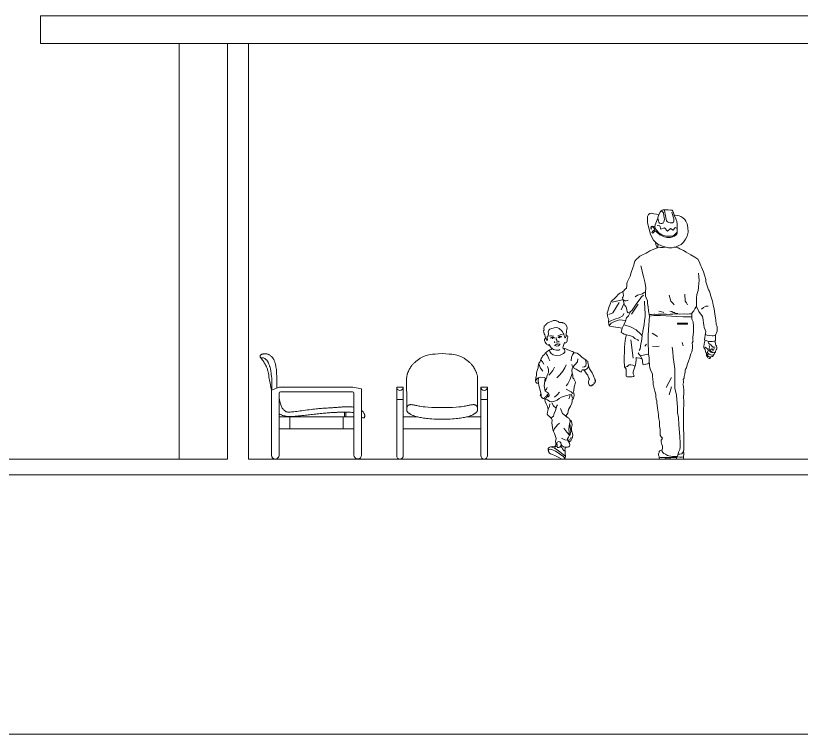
# Model space of a CAD drawing. Header units: metres. Extents: x -48 to 2360, y -1392 to 453.
# Drawn here: x 1333.02 to 1338.69, y 354.5 to 359.69 of the extents above; entities that cross this region are included whole.
import ezdxf

# ---------------------------------------------------------------- set-up
doc = ezdxf.new("R2010")
doc.units = ezdxf.units.M
doc.layers.get('0').update_dxf_attribs({"color": 200})
for name, color, linetype, lineweight in [('corte1', 211, 'Continuous', 20), ('corte2', 213, 'Continuous', 9), ('corte3', 215, 'Continuous', 5), ('Personas', 3, 'Continuous', 0)]:
    doc.layers.add(name, color=color, linetype=linetype, lineweight=lineweight)

# ---------------------------------------------------------------- blocks, each defined once
blk = doc.blocks.new('A$C1527023B')
for p, q in [((0.2813, 0.5407), (0.2813, 0.5441)), ((0.2813, 0.5441), (0.3224, 0.5441)), ((0.3224, 0.5407), (0.2813, 0.5407)), ((0.3224, 0.5441), (0.3224, 0.5407))]:
    blk.add_line(p, q)
for points in [[(0.269, 0.9773), (0.2652, 0.9872), (0.2628, 0.9934), (0.2601, 0.9978), (0.2538, 0.9982), (0.2447, 0.9989), (0.2341, 0.9997), (0.2238, 0.9993), (0.2207, 0.9986), (0.2144, 0.9946), (0.2108, 0.9887), (0.2065, 0.9793), (0.1975, 0.9813), (0.1872, 0.9836), (0.1785, 0.9856), (0.1707, 0.9844), (0.1648, 0.9809), (0.1616, 0.9722), (0.1608, 0.9624), (0.1608, 0.949), (0.164, 0.936), (0.1679, 0.9215), (0.1734, 0.9014), (0.1782, 0.8892), (0.1856, 0.8782), (0.1931, 0.87), (0.203, 0.8611), (0.2175, 0.8548), (0.2313, 0.8505), (0.2455, 0.847), (0.2601, 0.8474), (0.2676, 0.8489), (0.274, 0.8497)], [(0.269, 0.9773), (0.2753, 0.9636), (0.2789, 0.9528), (0.2801, 0.9432), (0.2807, 0.9289), (0.2801, 0.9127), (0.2799, 0.9051), (0.2757, 0.8993), (0.2699, 0.8943), (0.2625, 0.8909), (0.2536, 0.8889), (0.2409, 0.8889), (0.2297, 0.8905), (0.22, 0.8947), (0.2108, 0.8986), (0.1968, 0.9113), (0.1926, 0.9155), (0.1883, 0.9113), (0.1829, 0.9059), (0.1791, 0.9078), (0.1833, 0.9136), (0.1903, 0.9198), (0.1868, 0.9267), (0.1841, 0.9294), (0.1802, 0.931), (0.1779, 0.9294), (0.176, 0.9275), (0.176, 0.9256), (0.1771, 0.9233), (0.1764, 0.9221), (0.1748, 0.9248), (0.1744, 0.9271), (0.1764, 0.9318), (0.181, 0.9333), (0.1849, 0.9329), (0.1899, 0.931), (0.191, 0.9318), (0.1926, 0.9387), (0.2026, 0.9653), (0.2057, 0.9777), (0.2065, 0.9793)], [(0.2192, 0.9937), (0.225, 0.9869), (0.2271, 0.9757), (0.2286, 0.9678), (0.2289, 0.9617), (0.2286, 0.9556), (0.2268, 0.9512)], [(0.2293, 0.9966), (0.234, 0.9753), (0.2369, 0.9613), (0.238, 0.9548), (0.2412, 0.9512)], [(0.2646, 0.9707), (0.2589, 0.9904)], [(0.2912, 0.0193), (0.2993, 0.0206), (0.3052, 0.0301), (0.3066, 0.035), (0.3066, 0.0696), (0.3057, 0.1497), (0.3057, 0.1913), (0.307, 0.2243), (0.307, 0.2351), (0.3061, 0.2459), (0.307, 0.2649), (0.3066, 0.2757), (0.3061, 0.2893), (0.3048, 0.2978), (0.3034, 0.3006), (0.3057, 0.306), (0.3052, 0.3132), (0.3048, 0.3164), (0.3048, 0.3191), (0.3084, 0.3236), (0.3089, 0.3308), (0.3093, 0.3363), (0.3107, 0.3421), (0.312, 0.3507), (0.3125, 0.3575), (0.3138, 0.3602), (0.3175, 0.3661), (0.3211, 0.3783), (0.3265, 0.3918), (0.3292, 0.4027), (0.3356, 0.4216), (0.3392, 0.4297), (0.3405, 0.436), (0.3414, 0.4464), (0.3414, 0.4546), (0.341, 0.4654), (0.3442, 0.4731), (0.3428, 0.4758), (0.3428, 0.4817), (0.3437, 0.488), (0.3464, 0.5092), (0.3464, 0.521), (0.3464, 0.5327), (0.3446, 0.5502), (0.341, 0.5579), (0.3387, 0.5624), (0.3387, 0.5682), (0.3392, 0.5854), (0.3469, 0.5945), (0.351, 0.6021), (0.355, 0.6094), (0.3573, 0.6121), (0.3672, 0.5922), (0.3826, 0.571), (0.3853, 0.5588), (0.3862, 0.5443), (0.3867, 0.538), (0.389, 0.5271), (0.393, 0.5181), (0.3957, 0.5118), (0.394, 0.5047), (0.3902, 0.4773), (0.4062, 0.4719), (0.4202, 0.4719), (0.4343, 0.4742), (0.4343, 0.4887), (0.4347, 0.4968), (0.4406, 0.5122), (0.4411, 0.5226), (0.4411, 0.5307), (0.4374, 0.5411), (0.4352, 0.5564), (0.4347, 0.565), (0.432, 0.5822), (0.4284, 0.6024), (0.4248, 0.6168), (0.4216, 0.6327), (0.4148, 0.6534), (0.4098, 0.6729), (0.4058, 0.6779), (0.404, 0.6864), (0.4003, 0.695), (0.3958, 0.7104), (0.3958, 0.7203), (0.3913, 0.7334), (0.3858, 0.75), (0.3786, 0.7699), (0.3754, 0.7744), (0.3682, 0.792), (0.3637, 0.8015), (0.3514, 0.8092), (0.3356, 0.8182), (0.3171, 0.83), (0.3053, 0.8363), (0.2904, 0.8426), (0.2844, 0.847), (0.2799, 0.8483), (0.274, 0.8497), (0.2844, 0.8547), (0.2962, 0.8605), (0.3061, 0.8696), (0.3143, 0.8818), (0.3206, 0.894), (0.3242, 0.9103), (0.3233, 0.9288), (0.3206, 0.9428), (0.3152, 0.9536), (0.3115, 0.9602), (0.3034, 0.9678), (0.2957, 0.9719), (0.2885, 0.9755), (0.2817, 0.9764), (0.2717, 0.9773), (0.269, 0.9773)], [(0.2024, 0.9646), (0.2053, 0.9549), (0.2073, 0.9492), (0.21, 0.9458), (0.2144, 0.9448), (0.2182, 0.9448), (0.2229, 0.9454), (0.2257, 0.9482)], [(0.2412, 0.9512), (0.2467, 0.9482), (0.2525, 0.9468), (0.259, 0.9465), (0.262, 0.9468), (0.265, 0.9494)], [(0.2646, 0.9707), (0.2668, 0.9628), (0.2671, 0.9581), (0.2671, 0.952), (0.265, 0.9494)], [(0.191, 0.9317), (0.1939, 0.9228), (0.1988, 0.916), (0.2069, 0.9073), (0.2117, 0.9033), (0.2187, 0.8996), (0.2268, 0.8961), (0.236, 0.8939), (0.2421, 0.8935), (0.2511, 0.8933), (0.261, 0.8939), (0.2693, 0.8988), (0.2752, 0.9038), (0.2779, 0.9077), (0.2801, 0.9121)], [(0.2008, 0.936), (0.2103, 0.935), (0.2145, 0.9219), (0.2293, 0.9268), (0.2414, 0.914), (0.2532, 0.9242), (0.2637, 0.9179), (0.2726, 0.9281), (0.2775, 0.9258)], [(0.194, 0.8692), (0.1943, 0.8599), (0.1963, 0.856), (0.1986, 0.8509), (0.201, 0.847), (0.203, 0.8533), (0.2045, 0.8604)], [(0.2009, 0.8472), (0.1904, 0.843), (0.1801, 0.8395), (0.1707, 0.8348), (0.1628, 0.8301), (0.1565, 0.8257), (0.1384, 0.8179), (0.1305, 0.8128), (0.1242, 0.8072), (0.1178, 0.8015), (0.1111, 0.7928), (0.1072, 0.785), (0.106, 0.7771), (0.1024, 0.7661), (0.0961, 0.7476), (0.0922, 0.7335), (0.0847, 0.7201), (0.0796, 0.7091), (0.0784, 0.7029), (0.078, 0.695), (0.0768, 0.6852), (0.0721, 0.6817), (0.0693, 0.6785), (0.0662, 0.6738), (0.0607, 0.671), (0.0497, 0.6651), (0.0418, 0.6581), (0.0378, 0.6533), (0.0331, 0.6482), (0.0272, 0.6423), (0.0209, 0.6372), (0.0162, 0.6317), (0.0111, 0.6215), (0.0079, 0.6121), (0.0055, 0.6022), (0.0024, 0.5929), (0, 0.5846), (0.0004, 0.5752), (0.002, 0.5677), (0.0043, 0.5618), (0.0063, 0.559), (0.0047, 0.5531), (0.0043, 0.5484), (0.0063, 0.5406), (0.0079, 0.5347), (0.0106, 0.5331), (0.0244, 0.5303), (0.0437, 0.5272), (0.0595, 0.5248), (0.0559, 0.5079), (0.061, 0.5048), (0.0681, 0.5), (0.076, 0.4985), (0.0772, 0.4977), (0.0729, 0.4843), (0.0721, 0.4733), (0.0705, 0.4628), (0.0697, 0.4467), (0.0685, 0.4274), (0.0678, 0.4117), (0.0674, 0.3909), (0.0685, 0.3735), (0.0693, 0.3696), (0.0756, 0.3604), (0.0756, 0.3545), (0.076, 0.3328), (0.0812, 0.3297), (0.0902, 0.3289), (0.0993, 0.3293), (0.1056, 0.3313), (0.1075, 0.3336), (0.1064, 0.3368), (0.1036, 0.3415), (0.1036, 0.349), (0.1068, 0.358), (0.1075, 0.3616), (0.1091, 0.3651), (0.1099, 0.369), (0.1127, 0.3773), (0.115, 0.3875), (0.1154, 0.3958), (0.1158, 0.4076), (0.1201, 0.406), (0.1308, 0.404), (0.1363, 0.4025), (0.1402, 0.4009), (0.141, 0.3966), (0.141, 0.3914), (0.1422, 0.3812), (0.1442, 0.3781), (0.1516, 0.3793), (0.1552, 0.3804), (0.1615, 0.3812), (0.1639, 0.382), (0.165, 0.3844), (0.1662, 0.3871), (0.1678, 0.3871), (0.169, 0.3824), (0.1694, 0.3741), (0.1705, 0.3651), (0.1749, 0.3537), (0.1808, 0.3411), (0.1808, 0.3321), (0.1831, 0.3195), (0.1839, 0.3081), (0.1847, 0.2994), (0.1907, 0.2721), (0.1935, 0.2638), (0.1943, 0.2571), (0.1943, 0.25), (0.1966, 0.2394), (0.199, 0.2335), (0.1994, 0.2264), (0.2018, 0.2037), (0.2045, 0.1872), (0.2053, 0.1778), (0.2057, 0.1699), (0.2073, 0.1608), (0.2089, 0.1506), (0.21, 0.1321), (0.2116, 0.1188), (0.212, 0.1078), (0.212, 0.096), (0.2159, 0.0889), (0.2199, 0.0851), (0.2211, 0.0831), (0.2207, 0.0803), (0.2179, 0.0772), (0.2156, 0.0756), (0.2156, 0.0717), (0.2167, 0.0689), (0.2187, 0.0583), (0.2219, 0.0512), (0.2219, 0.0473), (0.2215, 0.0418), (0.2207, 0.0379), (0.2203, 0.0359), (0.2179, 0.0351), (0.2148, 0.0347), (0.2108, 0.0332), (0.2085, 0.0304), (0.2077, 0.0257), (0.2061, 0.021), (0.2061, 0.0158), (0.2077, 0.0103), (0.2081, 0.0044), (0.2089, 0.0013), (0.2116, 0), (0.2274, 0), (0.2408, 0.0052), (0.2518, 0.0048), (0.2522, 0), (0.2771, 0)], [(0.201, 0.847), (0.214, 0.8481), (0.2238, 0.8485), (0.2338, 0.8499)], [(0.1659, 0.4196), (0.1658, 0.4408), (0.1637, 0.4554), (0.1637, 0.4766), (0.1637, 0.4934), (0.1653, 0.5189), (0.1692, 0.5732), (0.1648, 0.5938), (0.1637, 0.6106), (0.162, 0.6231), (0.161, 0.6345), (0.1566, 0.6465), (0.1533, 0.653), (0.1528, 0.6595), (0.1539, 0.672), (0.1544, 0.6866), (0.1533, 0.6953), (0.1512, 0.711), (0.1457, 0.7317), (0.1414, 0.7463), (0.1387, 0.7599), (0.1349, 0.7745)], [(0.3573, 0.6121), (0.3581, 0.635), (0.3581, 0.6464), (0.3595, 0.6592), (0.3624, 0.6677), (0.3652, 0.6755), (0.3659, 0.6876), (0.3674, 0.7061), (0.3681, 0.7139), (0.3674, 0.7317)], [(0.3674, 0.7317), (0.3658, 0.7448)], [(0.0629, 0.6722), (0.0636, 0.6622), (0.0646, 0.6574), (0.0652, 0.6563), (0.0636, 0.6503), (0.0614, 0.6471), (0.0619, 0.6395), (0.0646, 0.6336), (0.0668, 0.6282), (0.0684, 0.6212), (0.0701, 0.6158), (0.0717, 0.6142), (0.0738, 0.6115), (0.0771, 0.605), (0.0787, 0.5985), (0.0803, 0.5899), (0.0841, 0.5861), (0.0911, 0.5883), (0.0998, 0.5963), (0.1079, 0.6088), (0.1187, 0.625), (0.1322, 0.6428), (0.1376, 0.6503), (0.1447, 0.6568)], [(0.149, 0.6687), (0.1408, 0.6627), (0.1207, 0.6567), (0.112, 0.6507)], [(0.0198, 0.6287), (0.0598, 0.639)], [(0.0619, 0.6403), (0.0707, 0.635), (0.0762, 0.635), (0.0832, 0.6372)], [(0.1495, 0.6336), (0.1501, 0.5996), (0.1517, 0.5877), (0.1517, 0.5699), (0.149, 0.5559), (0.1484, 0.5397), (0.1447, 0.5256), (0.1425, 0.5132), (0.1414, 0.4992)], [(0.2489, 0.6565), (0.2546, 0.6334), (0.2637, 0.6236), (0.2678, 0.6178)], [(0.3115, 0.6614), (0.3131, 0.6334), (0.3181, 0.626), (0.3222, 0.6178)], [(0.0479, 0.6282), (0.0219, 0.5866), (0.0068, 0.5796)], [(0.0663, 0.6223), (0.0555, 0.598)], [(0.1236, 0.6212), (0.0976, 0.5802)], [(0.3779, 0.6003), (0.3859, 0.6074), (0.3956, 0.6127), (0.4053, 0.6136)], [(0.0044, 0.5489), (0.0171, 0.5548), (0.0306, 0.5613), (0.0479, 0.5667), (0.0619, 0.5737), (0.0668, 0.5839)], [(0.0928, 0.5898), (0.0846, 0.5742), (0.0776, 0.5661), (0.0728, 0.5532), (0.0684, 0.5402), (0.0619, 0.5305), (0.0595, 0.5248)], [(0.1679, 0.5793), (0.1768, 0.5801), (0.1877, 0.5805), (0.1914, 0.5805), (0.198, 0.5801), (0.2036, 0.5808), (0.2122, 0.5811), (0.2225, 0.5811), (0.2357, 0.5805), (0.2417, 0.5778), (0.2483, 0.5792), (0.2536, 0.5808), (0.2632, 0.5811), (0.2751, 0.5818), (0.2907, 0.5808), (0.3083, 0.5818), (0.3215, 0.5815), (0.3301, 0.5821), (0.3391, 0.5821)], [(0.1692, 0.5732), (0.1867, 0.5752), (0.2129, 0.5749), (0.2576, 0.5722), (0.2765, 0.5709), (0.3043, 0.5706), (0.3301, 0.5706), (0.3388, 0.5699)], [(0.2066, 0.5924), (0.2169, 0.5907), (0.2241, 0.5887), (0.2261, 0.5861)], [(0.2837, 0.5831), (0.2728, 0.5854), (0.2688, 0.5871), (0.2645, 0.5881), (0.2589, 0.5911), (0.2516, 0.5927)], [(0.0082, 0.5345), (0.016, 0.5445), (0.0295, 0.551), (0.0484, 0.5575), (0.0609, 0.5569), (0.0736, 0.5554)], [(0.0671, 0.5382), (0.093, 0.5298), (0.1153, 0.5184), (0.1349, 0.501), (0.1397, 0.4945), (0.1376, 0.4717), (0.1349, 0.4614), (0.1316, 0.4419), (0.1278, 0.4348)], [(0.1807, 0.5043), (0.2019, 0.4913)], [(0.0772, 0.4977), (0.0932, 0.494), (0.104, 0.4896), (0.1106, 0.4831), (0.1222, 0.478), (0.1251, 0.4737)], [(0.0939, 0.4782), (0.1039, 0.4041)], [(0.3929, 0.4764), (0.3899, 0.469), (0.3882, 0.4611), (0.3871, 0.4525), (0.3875, 0.447), (0.3895, 0.4432), (0.3923, 0.4388), (0.3944, 0.4316), (0.3957, 0.4271), (0.3975, 0.424), (0.3978, 0.4202), (0.3981, 0.4157), (0.3985, 0.413), (0.4009, 0.4109), (0.4023, 0.4082), (0.4037, 0.4061), (0.4054, 0.4044), (0.4081, 0.4037), (0.4109, 0.4037), (0.416, 0.4096), (0.4188, 0.4116), (0.4219, 0.4116), (0.424, 0.413), (0.426, 0.4161), (0.426, 0.4178), (0.4284, 0.4202), (0.4308, 0.424), (0.4315, 0.4261), (0.4336, 0.4295), (0.4346, 0.4319), (0.4374, 0.4374), (0.4391, 0.4412), (0.4398, 0.4439), (0.4398, 0.4477), (0.4387, 0.4542), (0.4353, 0.457), (0.4346, 0.4608), (0.4343, 0.4639), (0.4332, 0.4683), (0.4312, 0.4704), (0.4297, 0.4735)], [(0.3932, 0.4987), (0.4011, 0.4963), (0.4101, 0.4949), (0.4213, 0.4946), (0.4249, 0.4946), (0.4309, 0.4952), (0.4347, 0.4957)], [(0.1571, 0.4599), (0.1505, 0.4519)], [(0.1815, 0.4522), (0.197, 0.4514), (0.2076, 0.4522)], [(0.2914, 0.0909), (0.287, 0.1372), (0.2861, 0.1663), (0.2822, 0.1857), (0.2812, 0.207), (0.2783, 0.2554), (0.2715, 0.2835), (0.2715, 0.3048), (0.2706, 0.3382), (0.2706, 0.3615), (0.2647, 0.409), (0.2628, 0.4293), (0.2609, 0.4487)], [(0.3004, 0.4677), (0.3045, 0.4539)], [(0.3923, 0.4491), (0.3975, 0.4446), (0.4019, 0.4419), (0.4019, 0.4419), (0.405, 0.4374), (0.4067, 0.4353)], [(0.4047, 0.4669), (0.4088, 0.4621), (0.415, 0.4577), (0.4178, 0.4556), (0.4212, 0.4518), (0.4243, 0.4494), (0.4298, 0.448), (0.4332, 0.4487)], [(0.4088, 0.4553), (0.4102, 0.4494), (0.4088, 0.4439), (0.4081, 0.4405)], [(0.4322, 0.4272), (0.425, 0.4278), (0.4198, 0.4288), (0.415, 0.4329), (0.4112, 0.436), (0.4112, 0.4391), (0.4112, 0.4391), (0.4154, 0.4408), (0.4205, 0.4391), (0.4236, 0.437), (0.4264, 0.437), (0.4264, 0.437), (0.4274, 0.4391), (0.4274, 0.4419), (0.4305, 0.4429)], [(0.4267, 0.4467), (0.4229, 0.446), (0.4202, 0.4446), (0.4181, 0.4432)], [(0.1331, 0.4137), (0.128, 0.4185), (0.1244, 0.4258)], [(0.1401, 0.4009), (0.1343, 0.4098), (0.1327, 0.4136), (0.1435, 0.4158), (0.1626, 0.4201), (0.1658, 0.4201), (0.1658, 0.4201), (0.1685, 0.4055), (0.168, 0.3865)], [(0.4063, 0.4109), (0.4047, 0.413), (0.4016, 0.4157), (0.4012, 0.4181), (0.4012, 0.4181), (0.4064, 0.4216), (0.4119, 0.4192), (0.4198, 0.4168), (0.426, 0.4171)], [(0.4069, 0.4214), (0.4019, 0.4254), (0.4016, 0.4285), (0.4019, 0.4302), (0.404, 0.4322), (0.4067, 0.4333), (0.4081, 0.4333), (0.4129, 0.4305), (0.416, 0.4285), (0.4188, 0.4271), (0.4254, 0.4277)], [(0.4021, 0.4086), (0.404, 0.4109), (0.4061, 0.4109), (0.4105, 0.4096), (0.4119, 0.4089), (0.4146, 0.4079)], [(0.0703, 0.3682), (0.0813, 0.3716), (0.084, 0.3752), (0.0876, 0.3779), (0.0948, 0.3779), (0.1021, 0.3761), (0.1111, 0.3725)], [(0.2579, 0.3266), (0.2356, 0.2869)], [(0.2579, 0.2888), (0.2482, 0.2569)], [(0.2771, 0), (0.2771, 0.0034), (0.2826, 0.0156), (0.2857, 0.0278), (0.2907, 0.0378), (0.2921, 0.0473), (0.2925, 0.0559), (0.293, 0.069), (0.2916, 0.0848), (0.2914, 0.0909)], [(0.2188, 0.0354), (0.2206, 0.0299), (0.2234, 0.0259), (0.2271, 0.0227), (0.2337, 0.019), (0.2377, 0.0165), (0.2416, 0.0143), (0.2471, 0.0121), (0.2543, 0.0111), (0.2617, 0.0104), (0.2698, 0.0101), (0.2738, 0.0099), (0.2801, 0.0101)], [(0.3062, 0.0335), (0.3069, 0.0209), (0.3063, 0.0083), (0.3008, 0.0069), (0.2954, 0.0069), (0.2908, 0.0072), (0.2794, 0.0086)], [(0.2079, 0.0069), (0.214, 0.0064), (0.2202, 0.0064), (0.2276, 0.0059), (0.2347, 0.0064), (0.2547, 0.0064), (0.2622, 0.0057), (0.2701, 0.0059), (0.2783, 0.006)], [(0.3063, 0.0083), (0.3062, 0), (0.293, 0), (0.2777, 0)], [(0.2777, 0), (0.2777, 0.0048)], [(0.2912, 0.0193), (0.287, 0.0197), (0.2837, 0.02)]]:
    blk.add_lwpolyline(points)
blk = doc.blocks.new('A$C4F8E5C18')
for p, q in [((0.1384, 0.5193), (0.082, 0.4966)), ((0.671, 0.5193), (0.1384, 0.5193)), ((0.7335, 0.5057), (0.671, 0.5193)), ((0.082, 0.4966), (0.082, 0.0276)), ((0.1373, 0.4757), (0.1373, 0.0276)), ((0.6684, 0.4857), (0.1473, 0.4857)), ((0.6639, 0.4857), (0.6637, 0.4857)), ((0.6784, 0.4757), (0.6784, 0.0276)), ((0.7335, 0.5057), (0.7335, 0.0276)), ((0.1373, 0.3049), (0.6784, 0.3049)), ((0.2143, 0.3049), (0.2143, 0.2185)), ((0.6014, 0.3049), (0.6014, 0.2185)), ((0.6105, 0.3385), (0.6105, 0.3049)), ((0.6193, 0.3386), (0.6193, 0.3049)), ((0.1373, 0.2185), (0.6784, 0.2185))]:
    blk.add_line(p, q)
for points in [[(0.121, 0.5123), (0.1212, 0.5461), (0.121, 0.5745), (0.1206, 0.5981), (0.1199, 0.6174), (0.1189, 0.6332), (0.1178, 0.6461), (0.1166, 0.6567), (0.1152, 0.6657), (0.1138, 0.6737), (0.1123, 0.6807), (0.1108, 0.687), (0.1093, 0.6927), (0.1077, 0.6977), (0.1061, 0.7023), (0.1045, 0.7065), (0.1029, 0.7104), (0.1012, 0.7141), (0.0995, 0.7177), (0.0977, 0.7211), (0.0958, 0.7244), (0.0936, 0.7277), (0.0913, 0.7309), (0.0887, 0.734), (0.0857, 0.7372), (0.0825, 0.7403), (0.0789, 0.7434), (0.0751, 0.7464), (0.071, 0.7492), (0.0668, 0.7518), (0.0624, 0.7541), (0.0579, 0.756), (0.0533, 0.7576), (0.0487, 0.7586), (0.0442, 0.7593), (0.0397, 0.7595), (0.0353, 0.7595), (0.0312, 0.7592), (0.0273, 0.7588), (0.0237, 0.7582), (0.0205, 0.7576), (0.0177, 0.757), (0.0153, 0.7564), (0.0132, 0.7558), (0.0113, 0.7551), (0.0098, 0.7544), (0.0084, 0.7537), (0.0072, 0.753), (0.0061, 0.7522), (0.0051, 0.7514), (0.0042, 0.7506), (0.0034, 0.7497), (0.0026, 0.7487), (0.002, 0.7477), (0.0014, 0.7467), (0.0009, 0.7457), (0.0005, 0.7446), (0.0002, 0.7434), (0.0001, 0.7423), (0, 0.7411), (0.0001, 0.7399), (0.0003, 0.7386), (0.0007, 0.7373), (0.0013, 0.7359), (0.0021, 0.7345), (0.0031, 0.733), (0.0044, 0.7314), (0.0057, 0.7298), (0.0073, 0.728), (0.009, 0.7261), (0.0107, 0.724), (0.0126, 0.7218), (0.0145, 0.7193), (0.0165, 0.7166), (0.0185, 0.7138), (0.0205, 0.7107), (0.0226, 0.7076), (0.0246, 0.7044), (0.0266, 0.7012), (0.0286, 0.698), (0.0306, 0.6949), (0.0325, 0.6918), (0.0343, 0.6887), (0.0362, 0.6857), (0.038, 0.6826), (0.0398, 0.6794), (0.0416, 0.6761), (0.0434, 0.6726), (0.0452, 0.6688), (0.0471, 0.6647), (0.049, 0.6603), (0.0509, 0.6552), (0.0528, 0.6495), (0.0548, 0.643), (0.0567, 0.6356), (0.0587, 0.627), (0.0606, 0.6173), (0.0626, 0.6063), (0.0647, 0.5939), (0.0669, 0.5804), (0.0694, 0.5658), (0.0722, 0.55), (0.0754, 0.5333), (0.079, 0.5156), (0.0832, 0.4971)], [(0.082, 0.4966), (0.0844, 0.5092), (0.0858, 0.5232), (0.0863, 0.5381), (0.0861, 0.5535), (0.0854, 0.5689), (0.0843, 0.5839), (0.083, 0.598), (0.0815, 0.6107), (0.0802, 0.6217), (0.0788, 0.6312), (0.0775, 0.6392), (0.0762, 0.6462), (0.0749, 0.6522), (0.0736, 0.6574), (0.0722, 0.6622), (0.0708, 0.6668), (0.0693, 0.6712), (0.0677, 0.6756), (0.0662, 0.6798), (0.0645, 0.6839), (0.0629, 0.6878), (0.0613, 0.6915), (0.0597, 0.695), (0.0581, 0.6982), (0.0566, 0.701), (0.0552, 0.7036), (0.0537, 0.706), (0.0522, 0.7083), (0.0506, 0.7105), (0.0489, 0.7126), (0.047, 0.7148), (0.045, 0.717), (0.0428, 0.7194), (0.0403, 0.7218), (0.0374, 0.7242), (0.0339, 0.7263), (0.0298, 0.7282), (0.0249, 0.7297), (0.0191, 0.7307), (0.0124, 0.7311)], [(0.1373, 0.4385), (0.1404, 0.4269), (0.1431, 0.4164), (0.1457, 0.407), (0.1481, 0.3985), (0.1504, 0.3909), (0.1528, 0.3841), (0.1552, 0.378), (0.1578, 0.3725), (0.1605, 0.3675), (0.1635, 0.3629), (0.1666, 0.3589), (0.1698, 0.3552), (0.1731, 0.352), (0.1765, 0.3492), (0.1798, 0.3467), (0.183, 0.3446), (0.1862, 0.3429), (0.1895, 0.3414), (0.193, 0.3403), (0.1969, 0.3395), (0.2012, 0.339), (0.2062, 0.3388), (0.212, 0.3388), (0.2187, 0.3391), (0.2265, 0.3397), (0.2352, 0.3405), (0.2449, 0.3415), (0.2553, 0.3427), (0.2664, 0.344), (0.2782, 0.3454), (0.2904, 0.347), (0.303, 0.3486), (0.3159, 0.3504), (0.329, 0.3521), (0.3422, 0.3538), (0.3552, 0.3555), (0.3681, 0.3572), (0.3806, 0.3587), (0.3927, 0.3602), (0.4042, 0.3615), (0.4149, 0.3626), (0.4251, 0.3636), (0.4347, 0.3644), (0.4439, 0.3652), (0.4526, 0.3658), (0.461, 0.3664), (0.4693, 0.367), (0.4773, 0.3675), (0.4853, 0.368), (0.4932, 0.3685), (0.501, 0.369), (0.5087, 0.3695), (0.5162, 0.37), (0.5236, 0.3705), (0.5308, 0.3709), (0.5379, 0.3714), (0.5447, 0.3719), (0.5513, 0.3724), (0.5577, 0.3728), (0.564, 0.3733), (0.5701, 0.3737), (0.5761, 0.3742), (0.5819, 0.3746), (0.5877, 0.375), (0.5934, 0.3754), (0.599, 0.3758), (0.6045, 0.3762), (0.6101, 0.3765), (0.6155, 0.3768), (0.621, 0.377), (0.6265, 0.3772), (0.6319, 0.3774), (0.6374, 0.3774), (0.643, 0.3774), (0.6486, 0.3773), (0.6543, 0.3771), (0.6601, 0.3767), (0.6661, 0.3761), (0.6722, 0.3752), (0.6784, 0.3742)], [(0.7335, 0.3503), (0.7392, 0.3453), (0.7438, 0.3405), (0.7474, 0.3361), (0.7501, 0.3319), (0.7522, 0.3281), (0.7536, 0.3246), (0.7546, 0.3214), (0.7552, 0.3186), (0.7557, 0.316), (0.756, 0.3138), (0.7562, 0.3119), (0.7562, 0.3101), (0.7561, 0.3086), (0.7559, 0.3072), (0.7557, 0.3059), (0.7554, 0.3047), (0.7551, 0.3036), (0.7548, 0.3025), (0.7545, 0.3014), (0.7541, 0.3004), (0.7536, 0.2995), (0.7532, 0.2987), (0.7527, 0.298), (0.7521, 0.2974), (0.7515, 0.297), (0.7507, 0.2967), (0.7495, 0.2966), (0.7479, 0.2967), (0.7456, 0.2971), (0.7425, 0.2977), (0.7385, 0.2986), (0.7335, 0.2999)], [(0.1373, 0.3265), (0.1455, 0.3219), (0.1538, 0.3182), (0.1622, 0.315), (0.1707, 0.3125), (0.1791, 0.3105), (0.1876, 0.3091), (0.1961, 0.308), (0.2046, 0.3073), (0.2131, 0.307), (0.2215, 0.3069), (0.2299, 0.307), (0.2383, 0.3073), (0.2465, 0.3078), (0.2547, 0.3085), (0.2628, 0.3092), (0.2707, 0.3099), (0.2786, 0.3107), (0.2864, 0.3114), (0.2943, 0.3122), (0.3023, 0.3131), (0.3105, 0.314), (0.3191, 0.3149), (0.328, 0.3159), (0.3374, 0.317), (0.3473, 0.3181), (0.3577, 0.3193), (0.3685, 0.3206), (0.3795, 0.3219), (0.3907, 0.3232), (0.402, 0.3245), (0.4133, 0.3257), (0.4244, 0.3269), (0.4353, 0.3281), (0.4459, 0.3292), (0.4563, 0.3302), (0.4664, 0.3311), (0.4761, 0.3319), (0.4855, 0.3327), (0.4945, 0.3334), (0.5031, 0.334), (0.5113, 0.3346), (0.519, 0.3351), (0.5265, 0.3355), (0.5337, 0.3358), (0.5406, 0.3362), (0.5474, 0.3364), (0.554, 0.3367), (0.5605, 0.337), (0.5671, 0.3372), (0.5736, 0.3374), (0.5801, 0.3377), (0.5868, 0.3379), (0.5935, 0.3381), (0.6004, 0.3383), (0.6074, 0.3384), (0.6147, 0.3386), (0.6221, 0.3387), (0.6298, 0.3387), (0.6377, 0.3386), (0.6457, 0.3382), (0.6538, 0.3377), (0.662, 0.3368), (0.6702, 0.3356), (0.6784, 0.3339)]]:
    blk.add_lwpolyline(points)
for centre, radius, start, end in [((0.1473, 0.4757), 0.01, 90, 180), ((0.6684, 0.4757), 0.01, 0, 90), ((0.1097, 0.0276), 0.0276, 180, 0), ((0.7059, 0.0276), 0.0275, 180, 0)]:
    blk.add_arc(centre, radius, start, end)
blk = doc.blocks.new('A$C0E240A34')
for p, q in [((0, 0.5193), (0, 0.0239)), ((0, 0.5193), (0.0479, 0.5193)), ((0.0479, 0.5193), (0.0479, 0.0239)), ((0.6564, 0.5193), (0.6085, 0.5193)), ((0.6085, 0.5193), (0.6085, 0.0239)), ((0.6564, 0.5193), (0.6564, 0.0239)), ((0, 0.4297), (0.0479, 0.4297)), ((0.6564, 0.4297), (0.6085, 0.4297)), ((0.0479, 0.3049), (0.1474, 0.3049)), ((0.6085, 0.3049), (0.509, 0.3049)), ((0.0479, 0.2185), (0.3282, 0.2185)), ((0.6085, 0.2185), (0.3282, 0.2185))]:
    blk.add_line(p, q)
for points in [[(0.3282, 0.7606), (0.3007, 0.7594), (0.2779, 0.7579), (0.2592, 0.7562), (0.244, 0.7543), (0.2318, 0.7522), (0.2219, 0.75), (0.2137, 0.7478), (0.2066, 0.7454), (0.2002, 0.743), (0.1942, 0.7406), (0.1887, 0.7381), (0.1834, 0.7355), (0.1784, 0.7328), (0.1736, 0.73), (0.1688, 0.727), (0.164, 0.7238), (0.1591, 0.7205), (0.1543, 0.7169), (0.1494, 0.7132), (0.1445, 0.7095), (0.1398, 0.7056), (0.1352, 0.7017), (0.1308, 0.6977), (0.1267, 0.6938), (0.1228, 0.6899), (0.1192, 0.6861), (0.1158, 0.6823), (0.1127, 0.6786), (0.1098, 0.675), (0.1071, 0.6716), (0.1047, 0.6683), (0.1024, 0.6651), (0.1003, 0.6621), (0.0984, 0.6592), (0.0966, 0.6563), (0.0948, 0.6535), (0.0932, 0.6507), (0.0916, 0.6478), (0.0901, 0.6448), (0.0885, 0.6416), (0.0869, 0.6382), (0.0854, 0.6346), (0.0838, 0.6309), (0.0823, 0.6271), (0.0808, 0.6233), (0.0794, 0.6194), (0.078, 0.6155), (0.0768, 0.6117), (0.0757, 0.608), (0.0748, 0.6042), (0.0739, 0.6001), (0.0732, 0.5956), (0.0727, 0.5905), (0.0722, 0.5846), (0.0719, 0.5778), (0.0717, 0.5699), (0.0716, 0.5606), (0.0717, 0.5501), (0.0718, 0.5384), (0.0719, 0.5256), (0.0721, 0.5117), (0.0722, 0.4967), (0.0723, 0.4807), (0.0724, 0.4638)], [(0.3282, 0.7606), (0.3557, 0.7594), (0.3785, 0.7579), (0.3972, 0.7562), (0.4124, 0.7543), (0.4246, 0.7522), (0.4346, 0.75), (0.4428, 0.7478), (0.4498, 0.7454), (0.4562, 0.743), (0.4622, 0.7406), (0.4677, 0.7381), (0.473, 0.7355), (0.478, 0.7328), (0.4829, 0.73), (0.4876, 0.727), (0.4924, 0.7238), (0.4973, 0.7205), (0.5022, 0.7169), (0.507, 0.7132), (0.5119, 0.7095), (0.5166, 0.7056), (0.5212, 0.7017), (0.5256, 0.6977), (0.5297, 0.6938), (0.5336, 0.6899), (0.5372, 0.6861), (0.5406, 0.6823), (0.5437, 0.6786), (0.5466, 0.675), (0.5493, 0.6716), (0.5517, 0.6683), (0.554, 0.6651), (0.5561, 0.6621), (0.5581, 0.6592), (0.5599, 0.6563), (0.5616, 0.6535), (0.5632, 0.6507), (0.5648, 0.6478), (0.5664, 0.6448), (0.5679, 0.6416), (0.5695, 0.6382), (0.5711, 0.6346), (0.5726, 0.6309), (0.5742, 0.6271), (0.5756, 0.6233), (0.5771, 0.6194), (0.5784, 0.6155), (0.5796, 0.6117), (0.5807, 0.608), (0.5816, 0.6042), (0.5825, 0.6001), (0.5832, 0.5956), (0.5838, 0.5905), (0.5842, 0.5846), (0.5845, 0.5778), (0.5847, 0.5699), (0.5848, 0.5606), (0.5848, 0.5501), (0.5847, 0.5384), (0.5845, 0.5256), (0.5843, 0.5117), (0.5842, 0.4967), (0.5841, 0.4807), (0.584, 0.4638)], [(0.0724, 0.4638), (0.0724, 0.3567)], [(0.584, 0.4638), (0.584, 0.3567)], [(0.3282, 0.3711), (0.2871, 0.3718), (0.2538, 0.3729), (0.2273, 0.3741), (0.2065, 0.3756), (0.1904, 0.3773), (0.178, 0.379), (0.1682, 0.3807), (0.1599, 0.3825), (0.1523, 0.3841), (0.1453, 0.3856), (0.1387, 0.387), (0.1325, 0.3883), (0.1269, 0.3894), (0.1217, 0.3903), (0.1169, 0.3911), (0.1125, 0.3917), (0.1086, 0.3921), (0.1051, 0.3924), (0.1019, 0.3925), (0.099, 0.3924), (0.0964, 0.3922), (0.0941, 0.3918), (0.092, 0.3913), (0.0901, 0.3908), (0.0884, 0.3901), (0.0868, 0.3894), (0.0854, 0.3886), (0.0841, 0.3878), (0.0829, 0.3869), (0.0818, 0.386), (0.0807, 0.3851), (0.0798, 0.3841), (0.0788, 0.3831), (0.078, 0.3821), (0.0771, 0.381), (0.0764, 0.3798), (0.0757, 0.3785), (0.075, 0.377), (0.0744, 0.3753), (0.0739, 0.3734), (0.0735, 0.3712), (0.0731, 0.3688), (0.0728, 0.3662), (0.0726, 0.3636), (0.0724, 0.361), (0.0724, 0.3584), (0.0723, 0.356), (0.0724, 0.3537), (0.0725, 0.3517), (0.0728, 0.3499), (0.0732, 0.3482), (0.0737, 0.3466), (0.0744, 0.3451), (0.0753, 0.3435), (0.0764, 0.3419), (0.0779, 0.3402), (0.0796, 0.3383), (0.0816, 0.3363), (0.0839, 0.3342), (0.0864, 0.332), (0.0892, 0.3298), (0.0923, 0.3275), (0.0956, 0.3253), (0.0991, 0.3231), (0.1029, 0.3209), (0.1069, 0.3188), (0.1113, 0.3168), (0.1159, 0.3148), (0.1208, 0.3129), (0.1262, 0.311), (0.1319, 0.3092), (0.138, 0.3074), (0.1446, 0.3056), (0.1517, 0.3038), (0.1592, 0.3021), (0.1673, 0.3005), (0.1758, 0.2988), (0.1849, 0.2972), (0.1946, 0.2957), (0.2048, 0.2942), (0.2157, 0.2927), (0.2274, 0.2913), (0.2402, 0.2901), (0.2542, 0.289), (0.2698, 0.2882), (0.2872, 0.2876), (0.3066, 0.2873), (0.3282, 0.2873)], [(0.3282, 0.3711), (0.3693, 0.3718), (0.4026, 0.3729), (0.4292, 0.3741), (0.4499, 0.3756), (0.466, 0.3773), (0.4784, 0.379), (0.4882, 0.3807), (0.4965, 0.3825), (0.5041, 0.3841), (0.5112, 0.3856), (0.5178, 0.387), (0.5239, 0.3883), (0.5295, 0.3894), (0.5348, 0.3903), (0.5395, 0.3911), (0.5439, 0.3917), (0.5478, 0.3921), (0.5514, 0.3924), (0.5545, 0.3925), (0.5574, 0.3924), (0.56, 0.3922), (0.5623, 0.3918), (0.5644, 0.3913), (0.5663, 0.3908), (0.568, 0.3901), (0.5696, 0.3894), (0.571, 0.3886), (0.5723, 0.3878), (0.5735, 0.3869), (0.5747, 0.386), (0.5757, 0.3851), (0.5767, 0.3841), (0.5776, 0.3831), (0.5785, 0.3821), (0.5793, 0.381), (0.5801, 0.3798), (0.5808, 0.3785), (0.5814, 0.377), (0.582, 0.3753), (0.5825, 0.3734), (0.5829, 0.3712), (0.5833, 0.3688), (0.5836, 0.3662), (0.5838, 0.3636), (0.584, 0.361), (0.5841, 0.3584), (0.5841, 0.356), (0.584, 0.3537), (0.5839, 0.3517), (0.5836, 0.3499), (0.5833, 0.3482), (0.5827, 0.3466), (0.582, 0.3451), (0.5811, 0.3435), (0.58, 0.3419), (0.5785, 0.3402), (0.5768, 0.3383), (0.5748, 0.3363), (0.5726, 0.3342), (0.57, 0.332), (0.5672, 0.3298), (0.5641, 0.3275), (0.5608, 0.3253), (0.5573, 0.3231), (0.5535, 0.3209), (0.5495, 0.3188), (0.5452, 0.3168), (0.5405, 0.3148), (0.5356, 0.3129), (0.5302, 0.311), (0.5245, 0.3092), (0.5184, 0.3074), (0.5118, 0.3056), (0.5047, 0.3038), (0.4972, 0.3021), (0.4892, 0.3005), (0.4806, 0.2988), (0.4715, 0.2972), (0.4618, 0.2957), (0.4516, 0.2942), (0.4407, 0.2927), (0.429, 0.2913), (0.4163, 0.2901), (0.4022, 0.289), (0.3866, 0.2882), (0.3692, 0.2876), (0.3498, 0.2873), (0.3282, 0.2873)]]:
    blk.add_lwpolyline(points)
for centre in [(0.0239, 0.5193), (0.6325, 0.5193), (0.0239, 0.0239), (0.6325, 0.0239)]:
    blk.add_arc(centre, 0.0239, 180, 0)
blk = doc.blocks.new('per11')
at = {"layer": 'Personas'}
for points in [[(-0.1065, 0.055), (-0.0998, 0.0431), (-0.0931, 0.0372), (-0.0797, 0.032), (-0.0558, 0.0238), (-0.0477, 0.0179), (-0.0335, 0.0097), (-0.0156, 0.0022), (0, 0), (0.006, 0.0007), (0.0126, 0.0085), (0.0153, 0.02), (0.0127, 0.0379), (0.0127, 0.0588), (0.0114, 0.0665), (0.0119, 0.0721), (0.0134, 0.0796), (0.0134, 0.0848), (0.029, 0.0855), (0.0387, 0.0885), (0.0447, 0.093), (0.0477, 0.1012), (0.0447, 0.1138), (0.0372, 0.1257), (0.0462, 0.1264), (0.0536, 0.1316), (0.0611, 0.145), (0.0655, 0.1569), (0.067, 0.174), (0.064, 0.1904), (0.0581, 0.209), (0.0581, 0.2268), (0.0625, 0.2469), (0.0618, 0.2596), (0.0588, 0.2715), (0.0544, 0.2789), (0.0476, 0.283), (0.0424, 0.2912), (0.038, 0.2957), (0.0238, 0.3038), (0.0208, 0.3135), (0.0313, 0.3314), (0.038, 0.3581), (0.0506, 0.3812), (0.061, 0.402), (0.0633, 0.4151), (0.0626, 0.4285), (0.0678, 0.4322), (0.0737, 0.4397), (0.0775, 0.459), (0.0745, 0.4746), (0.0722, 0.4843), (0.076, 0.4955), (0.0789, 0.5207), (0.0834, 0.5356), (0.0864, 0.5542), (0.0819, 0.5646), (0.0752, 0.578), (0.0678, 0.5854), (0.0678, 0.604), (0.0633, 0.6197), (0.061, 0.6418), (0.0648, 0.6589), (0.0677, 0.6633), (0.073, 0.6619), (0.0774, 0.6522), (0.0916, 0.6477), (0.1072, 0.6395), (0.1191, 0.6306), (0.1281, 0.6276), (0.134, 0.6388), (0.1356, 0.6432), (0.1414, 0.6445), (0.1482, 0.6425), (0.1586, 0.6425), (0.1705, 0.6522), (0.1787, 0.6611), (0.1809, 0.6775), (0.1772, 0.6953), (0.1772, 0.7057), (0.1675, 0.708), (0.1623, 0.7147), (0.1504, 0.7243), (0.134, 0.7348), (0.1176, 0.7489), (0.0998, 0.7652), (0.0886, 0.766), (0.0744, 0.7675), (0.067, 0.7749), (0.0566, 0.7794), (0.0462, 0.7824), (0.032, 0.789), (0.0179, 0.7957), (0.0082, 0.7987), (-0.0037, 0.7995), (-0.0045, 0.8024), (-0.0015, 0.8128), (0.0037, 0.8255), (0.0089, 0.8411), (0.0113, 0.8384), (0.0139, 0.8375), (0.0175, 0.838), (0.0214, 0.8412), (0.024, 0.847), (0.0261, 0.8521), (0.0261, 0.8626), (0.027, 0.8684), (0.0295, 0.8737), (0.031, 0.8789), (0.031, 0.8853), (0.0295, 0.8882), (0.0278, 0.8895), (0.0242, 0.8901), (0.0205, 0.8884), (0.0197, 0.886), (0.0201, 0.8931), (0.0203, 0.9027), (0.0223, 0.9161), (0.023, 0.925), (0.0245, 0.9347), (0.0268, 0.9458), (0.0253, 0.957), (0.0148, 0.9726), (0.0115, 0.9758), (0.0059, 0.9777), (0.0049, 0.9811), (0.0012, 0.9823), (-0.0053, 0.9836), (-0.0087, 0.9854), (-0.0127, 0.9864), (-0.0193, 0.9864), (-0.0211, 0.9848), (-0.0245, 0.9848), (-0.0292, 0.9845), (-0.0326, 0.987), (-0.0332, 0.9885), (-0.0373, 0.9916), (-0.0416, 0.995), (-0.0463, 0.9963), (-0.0515, 0.9975), (-0.0559, 1), (-0.059, 1), (-0.0705, 0.9994), (-0.0758, 0.9966), (-0.0835, 0.9941), (-0.0962, 0.9912), (-0.1014, 0.9889), (-0.1051, 0.986), (-0.1089, 0.9837), (-0.1126, 0.9822), (-0.1193, 0.9778), (-0.1223, 0.9733), (-0.1282, 0.9674), (-0.1327, 0.9644), (-0.1379, 0.9599), (-0.1379, 0.9532), (-0.1416, 0.9413), (-0.1394, 0.9332), (-0.1439, 0.9257), (-0.1424, 0.9168), (-0.1379, 0.9041), (-0.1349, 0.896), (-0.1312, 0.8856), (-0.1297, 0.8737), (-0.1252, 0.867), (-0.1245, 0.8652), (-0.1276, 0.8675), (-0.1322, 0.8691), (-0.1353, 0.8686), (-0.1371, 0.8663), (-0.1376, 0.8626), (-0.1371, 0.8558), (-0.1332, 0.8474), (-0.1311, 0.8435), (-0.1273, 0.8374), (-0.1231, 0.8309), (-0.1206, 0.8276), (-0.114, 0.823), (-0.1096, 0.822), (-0.1068, 0.8223), (-0.104, 0.8251), (-0.1038, 0.8281), (-0.1003, 0.8218), (-0.094, 0.8094), (-0.088, 0.8035), (-0.0836, 0.7998), (-0.085, 0.7931), (-0.0884, 0.7897), (-0.0962, 0.7871), (-0.0975, 0.7872), (-0.0987, 0.7875), (-0.101, 0.7877), (-0.1036, 0.7862), (-0.1067, 0.7838), (-0.1193, 0.773), (-0.1312, 0.7641), (-0.1364, 0.7551), (-0.1439, 0.7507), (-0.1498, 0.7432), (-0.1535, 0.7343), (-0.1602, 0.7254), (-0.1655, 0.7122), (-0.1707, 0.6996), (-0.1766, 0.6914), (-0.1796, 0.6795), (-0.1811, 0.6683), (-0.1811, 0.6572), (-0.1878, 0.6453), (-0.1938, 0.6222), (-0.1952, 0.6036), (-0.1982, 0.585), (-0.2018, 0.565), (-0.1997, 0.5553), (-0.1908, 0.5486), (-0.1796, 0.5471), (-0.1781, 0.534), (-0.1744, 0.5221), (-0.167, 0.4976), (-0.1625, 0.4753), (-0.1677, 0.4552), (-0.161, 0.453), (-0.1584, 0.4484), (-0.1575, 0.4459), (-0.156, 0.444), (-0.1535, 0.4414), (-0.1503, 0.4391), (-0.1477, 0.4389), (-0.145, 0.4374), (-0.1405, 0.4366), (-0.1365, 0.4353), (-0.1333, 0.4346), (-0.135, 0.4304), (-0.1327, 0.4143), (-0.1253, 0.3987), (-0.1141, 0.3801), (-0.1089, 0.3585), (-0.1156, 0.3369), (-0.1163, 0.3235), (-0.1089, 0.3139), (-0.1013, 0.3058), (-0.0857, 0.2917), (-0.0812, 0.2813), (-0.0827, 0.2619), (-0.0797, 0.2285), (-0.0738, 0.2039), (-0.0634, 0.1839), (-0.0559, 0.163), (-0.0529, 0.1481), (-0.0574, 0.1266), (-0.0544, 0.1144), (-0.0544, 0.104), (-0.0557, 0.098), (-0.0589, 0.0916), (-0.0677, 0.0876), (-0.0812, 0.0891), (-0.0926, 0.0876), (-0.1031, 0.0838), (-0.1088, 0.0757), (-0.1095, 0.0638), (-0.1065, 0.055)], [(-0.1245, 0.8652), (-0.1211, 0.8608), (-0.1189, 0.8578), (-0.1167, 0.8571), (-0.1152, 0.8578), (-0.1159, 0.8632), (-0.1174, 0.8719), (-0.1165, 0.8799), (-0.1161, 0.8848), (-0.113, 0.8875), (-0.1098, 0.8939), (-0.1077, 0.9009), (-0.1077, 0.9058), (-0.1091, 0.9178), (-0.1049, 0.9297), (-0.0979, 0.9361), (-0.0859, 0.9431), (-0.0746, 0.9445), (-0.0669, 0.9473), (-0.0514, 0.9501), (-0.0394, 0.9473), (-0.0296, 0.9417), (-0.0253, 0.9375), (-0.0141, 0.9269), (-0.0056, 0.9171), (-0.0014, 0.9093), (0.0042, 0.9016), (0.0042, 0.8953), (0.0085, 0.8868), (0.0102, 0.8804), (0.0114, 0.8773), (0.0134, 0.8756), (0.0153, 0.8775), (0.0171, 0.8829), (0.0197, 0.886)], [(-0.0689, 0.8859), (-0.0863, 0.8893), (-0.0928, 0.8898), (-0.104, 0.8857)], [(-0.0965, 0.8711), (-0.0913, 0.8742), (-0.0869, 0.8774), (-0.0811, 0.8794), (-0.0759, 0.8802), (-0.0694, 0.8779), (-0.0645, 0.8727)], [(-0.0528, 0.8779), (-0.0527, 0.8719), (-0.051, 0.8646), (-0.0479, 0.8582), (-0.0452, 0.8535), (-0.0441, 0.8499), (-0.0449, 0.8461), (-0.0474, 0.8441), (-0.0492, 0.8433)], [(-0.0399, 0.8899), (-0.0236, 0.8969), (-0.0174, 0.8988), (-0.0056, 0.8971)], [(-0.0108, 0.8806), (-0.0146, 0.8834), (-0.0179, 0.8853), (-0.0244, 0.8863), (-0.0295, 0.8854), (-0.035, 0.8811), (-0.038, 0.8746)], [(-0.1019, 0.7872), (-0.0976, 0.775), (-0.0878, 0.7619), (-0.0731, 0.7513), (-0.0518, 0.7472), (-0.0223, 0.7504), (0.0015, 0.7619), (0.0096, 0.7701), (0.0098, 0.7799), (0.0069, 0.7901), (0.0026, 0.796), (0.0009, 0.7992)], [(-0.0839, 0.8001), (-0.0786, 0.7954), (-0.071, 0.791), (-0.063, 0.7881), (-0.0502, 0.7855), (-0.0414, 0.7848), (-0.0333, 0.7861), (-0.025, 0.7902)], [(-0.0635, 0.8472), (-0.0645, 0.8441), (-0.0637, 0.8418), (-0.0619, 0.8407), (-0.0593, 0.8402)], [(-0.0632, 0.8199), (-0.0487, 0.8298), (-0.0453, 0.8282), (-0.0424, 0.8308), (-0.024, 0.828)], [(-0.0616, 0.8186), (-0.0487, 0.8147), (-0.0362, 0.8168), (-0.0253, 0.8256)], [(-0.0346, 0.8509), (-0.0336, 0.8477), (-0.0341, 0.8457), (-0.0362, 0.8436)], [(-0.1294, 0.7654), (-0.1157, 0.748), (-0.1042, 0.7234), (-0.0985, 0.7079)], [(0.0744, 0.7675), (0.0654, 0.7529), (0.0589, 0.7357), (0.0564, 0.7079)], [(-0.1777, 0.6873), (-0.1664, 0.6569), (-0.1492, 0.6332)], [(-0.1636, 0.717), (-0.1517, 0.7022), (-0.1402, 0.685)], [(0.0673, 0.6627), (0.0622, 0.6727), (0.0605, 0.6817)], [(0.0685, 0.6631), (0.0834, 0.6792), (0.1023, 0.7021), (0.1031, 0.7234)], [(0.1594, 0.717), (0.1653, 0.6923), (0.1629, 0.6727), (0.1514, 0.6653), (0.1383, 0.6629)], [(-0.1268, 0.574), (-0.1206, 0.5914), (-0.1173, 0.6062), (-0.1083, 0.6242), (-0.1067, 0.6454), (-0.1148, 0.6675)], [(-0.0631, 0.6629), (-0.0771, 0.6383), (-0.0951, 0.6138), (-0.1041, 0.6064)], [(0.0211, 0.6806), (0.0096, 0.6585), (-0.0035, 0.6348), (-0.0248, 0.6078), (-0.0485, 0.5849)], [(0.1802, 0.672), (0.1896, 0.6521), (0.2076, 0.6219), (0.2169, 0.6011), (0.2208, 0.5928), (0.2234, 0.5884), (0.2243, 0.5823), (0.2266, 0.5759), (0.2294, 0.573), (0.232, 0.5692), (0.231, 0.5618), (0.2291, 0.5554), (0.2259, 0.5484), (0.2227, 0.5471), (0.2198, 0.5401), (0.2166, 0.5356), (0.2125, 0.534), (0.2093, 0.5334), (0.2056, 0.5297), (0.2021, 0.5275), (0.1975, 0.5273), (0.1929, 0.5289), (0.1869, 0.5343), (0.1843, 0.5391), (0.1824, 0.5481), (0.1814, 0.5509), (0.1808, 0.558), (0.1837, 0.566), (0.1869, 0.573), (0.1885, 0.5762), (0.1849, 0.5845), (0.1801, 0.5954), (0.1753, 0.6052), (0.1679, 0.6154), (0.159, 0.6272), (0.1513, 0.6362), (0.1482, 0.6425)], [(-0.2018, 0.565), (-0.1927, 0.5782), (-0.1792, 0.5852), (-0.1644, 0.5899), (-0.1393, 0.5882), (-0.1293, 0.5824), (-0.1268, 0.574), (-0.1293, 0.5615), (-0.1352, 0.5607), (-0.1377, 0.5274), (-0.1318, 0.489), (-0.1229, 0.4853), (-0.1147, 0.4795), (-0.1147, 0.4795)], [(-0.1801, 0.5472), (-0.1819, 0.564), (-0.1792, 0.5852)], [(-0.1352, 0.5607), (-0.1335, 0.5707), (-0.1293, 0.5824)], [(0.0642, 0.6164), (0.0498, 0.5757), (0.0326, 0.543), (0.0203, 0.5291)], [(-0.1327, 0.4947), (-0.123, 0.5045), (-0.1165, 0.516)], [(0.2097, 0.5334), (0.2067, 0.541), (0.2067, 0.541), (0.2067, 0.541)], [(0.2227, 0.5471), (0.2201, 0.5529), (0.2201, 0.5529), (0.2201, 0.5529)], [(0.2306, 0.5604), (0.2275, 0.566)], [(-0.1626, 0.4757), (-0.1602, 0.4648), (-0.1598, 0.4509)], [(-0.1124, 0.462), (-0.1135, 0.459), (-0.1176, 0.449), (-0.1268, 0.439), (-0.135, 0.435)], [(0.0726, 0.4382), (0.0647, 0.4424), (0.0607, 0.4525), (0.0586, 0.4646), (0.0411, 0.4632), (0.0243, 0.4578), (0.0088, 0.4525), (-0.0127, 0.4457), (-0.0302, 0.4357), (-0.0456, 0.4242), (-0.0638, 0.4175), (-0.0827, 0.4128), (-0.0981, 0.4142), (-0.1062, 0.4209), (-0.1143, 0.4263), (-0.1349, 0.4301)], [(-0.125, 0.461), (-0.1193, 0.4596), (-0.1133, 0.4595)], [(-0.1124, 0.462), (-0.1149, 0.4638), (-0.1182, 0.468)], [(-0.1147, 0.4795), (-0.1094, 0.4745), (-0.105, 0.4686), (-0.1027, 0.4641), (-0.1033, 0.4575), (-0.1045, 0.4524), (-0.1087, 0.4498), (-0.1118, 0.4513), (-0.1127, 0.4561), (-0.1124, 0.462)], [(-0.0272, 0.4824), (-0.0461, 0.4644), (-0.0641, 0.4464)], [(0.067, 0.4734), (0.0563, 0.4841), (0.0416, 0.4923), (0.0203, 0.5045)], [(0.0498, 0.4639), (0.0449, 0.4445), (0.0384, 0.4342)], [(-0.1395, 0.4436), (-0.1349, 0.4414), (-0.1296, 0.4401), (-0.1259, 0.4399)], [(-0.1309, 0.4513), (-0.1248, 0.4489), (-0.118, 0.4485)], [(-0.109, 0.3592), (-0.1001, 0.3785), (-0.0974, 0.3994)], [(-0.0823, 0.4056), (-0.0719, 0.3836), (-0.0521, 0.3679)], [(-0.0874, 0.2932), (-0.0813, 0.3019), (-0.0719, 0.3093), (-0.0719, 0.3093), (-0.0672, 0.3295), (-0.0577, 0.3503), (-0.047, 0.3839), (-0.0429, 0.3913)], [(-0.0214, 0.3637), (-0.0053, 0.3281), (0.0163, 0.3113), (0.0235, 0.3048)], [(0.0372, 0.1257), (0.0285, 0.1374), (0.0305, 0.1461), (0.0379, 0.1582), (0.044, 0.171), (0.0419, 0.1918), (0.0399, 0.218), (0.0446, 0.2536), (0.0487, 0.2684), (0.0472, 0.2836)], [(-0.0723, 0.2011), (-0.0638, 0.2208), (-0.0436, 0.2457), (-0.0288, 0.2598)], [(0.0452, 0.2555), (0.0487, 0.2416), (0.05, 0.2268), (0.0527, 0.2006), (0.05, 0.1764), (0.0433, 0.1696)], [(0.0453, 0.1716), (0.0243, 0.1946), (0.0021, 0.2221)], [(0.0134, 0.0848), (-0.0003, 0.0887), (-0.0121, 0.0963), (-0.015, 0.1044), (-0.0173, 0.1171), (-0.0245, 0.125), (-0.0341, 0.1265), (-0.0455, 0.1216), (-0.0474, 0.1117), (-0.0474, 0.1058), (-0.051, 0.1025), (-0.0548, 0.1024)], [(0.0301, 0.1352), (0.0109, 0.1388), (-0.0133, 0.1495)], [(0.0561, 0.1582), (0.046, 0.1387), (0.0406, 0.1354), (0.0301, 0.1352)], [(-0.108, 0.0595), (-0.1069, 0.0655), (-0.104, 0.0684), (-0.0965, 0.0708), (-0.0894, 0.0693), (-0.0794, 0.066), (-0.0581, 0.0575), (-0.0368, 0.0438), (-0.0178, 0.0305), (-0.0003, 0.0177), (0.0073, 0.0094), (0.0086, 0.0029)], [(-0.0933, 0.0873), (-0.0774, 0.0839), (-0.0646, 0.0779), (-0.0444, 0.0654), (-0.0254, 0.0524), (-0.0026, 0.0319), (0.0153, 0.02)], [(-0.0694, 0.0878), (-0.0581, 0.0868), (-0.0534, 0.085)], [(-0.0587, 0.0919), (-0.05, 0.0911), (-0.041, 0.0873)], [(-0.0474, 0.1058), (-0.0415, 0.0982)], [(-0.0197, 0.0921), (-0.0249, 0.0863), (-0.0339, 0.083), (-0.0448, 0.0821)], [(-0.0144, 0.1028), (-0.0197, 0.0921)], [(0.0127, 0.0575), (0.0068, 0.0584), (0.0002, 0.0632), (-0.006, 0.074), (-0.0116, 0.0826), (-0.015, 0.0887), (-0.0196, 0.0922)]]:
    blk.add_lwpolyline(points, dxfattribs=at)
for centre in [(-0.078, 0.8735), (-0.027, 0.8791)]:
    blk.add_circle(centre, 0.00358, dxfattribs=at)

msp = doc.modelspace()

# ---------------------------------------------------------------- linework, layer by layer
at = {"layer": 'corte1', "ltscale": 7, "transparency": 33554687}
for points in [[(1334.5458, 359.4885), (1333.1958, 359.4885), (1333.1958, 359.6885), (1340.8793, 359.6885), (1340.8793, 359.4885), (1334.6958, 359.4885)], [(1334.5458, 356.4885), (1334.5458, 359.4885), (1334.6958, 359.4885), (1334.6958, 356.4885), (1339.8793, 356.4885), (1340.8793, 356.4885)], [(1344.3611, 354.5013), (1293.0905, 354.5013), (1293.0905, 356.4905)], [(1325.8599, 356.4885), (1334.5458, 356.4885)]]:
    msp.add_lwpolyline(points, dxfattribs=at)
at = {"layer": 'corte2', "ltscale": 7, "transparency": 33554687}
msp.add_lwpolyline([(1343.0544, 356.3747), (1313.2964, 356.3747)], dxfattribs=at)
at = {"layer": 'corte3', "ltscale": 7, "transparency": 33554687}
msp.add_lwpolyline([(1334.1958, 359.4885), (1334.1958, 356.4885)], dxfattribs=at)

# ---------------------------------------------------------------- block references
at = {"layer": 'corte2', "transparency": 33554687}
msp.add_blockref('A$C4F8E5C18', (1334.7802, 356.4885), dxfattribs=at)
at = {"layer": 'corte3', "transparency": 33554687, "xscale": 1.8, "yscale": 1.8, "zscale": 1.8}
msp.add_blockref('A$C1527023B', (1337.2876, 356.4885), dxfattribs=at)
at = {"layer": 'corte3', "transparency": 33554687}
for name, p in [('per11', (1336.9707, 356.4885)), ('A$C0E240A34', (1335.7668, 356.4885))]:
    msp.add_blockref(name, p, dxfattribs=at)

doc.saveas('drawing.dxf')
